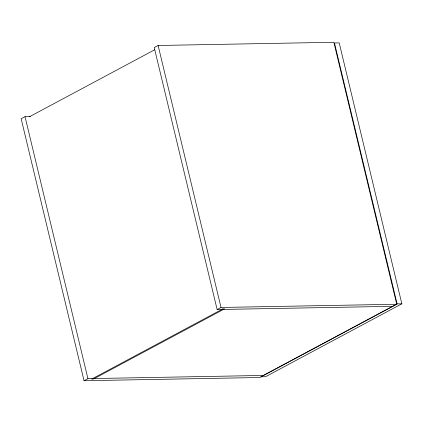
<?xml version="1.0" encoding="UTF-8"?>
<svg xmlns="http://www.w3.org/2000/svg" width="423" height="423" viewBox="0 0 423 423"><rect width="100%" height="100%" fill="white"/><g stroke="black" fill="none" stroke-linecap="round" stroke-linejoin="round"><path stroke-width="0.63" d="M30.313 116.574L25.031 116.669L21.15 118.747L84.045 380.721L259.764 377.517L396.742 304.253L333.847 42.279L158.123 45.483L154.242 47.556L217.136 309.53L392.861 306.331M29.324 116.822L154.786 49.718M84.045 380.721L87.926 378.643L263.645 375.444M217.136 309.53L221.018 307.458L396.742 304.253M261.403 376.486L397.107 303.899L401.85 303.814L339.209 42.887L334.466 42.972L397.107 303.899M401.85 303.814L265.559 376.708L260.822 376.798M158.123 45.483L221.018 307.458M25.031 116.669L87.926 378.643M222.905 308.896L91.638 379.108L93.314 379.077L224.581 308.864L222.905 308.896"/></g></svg>
